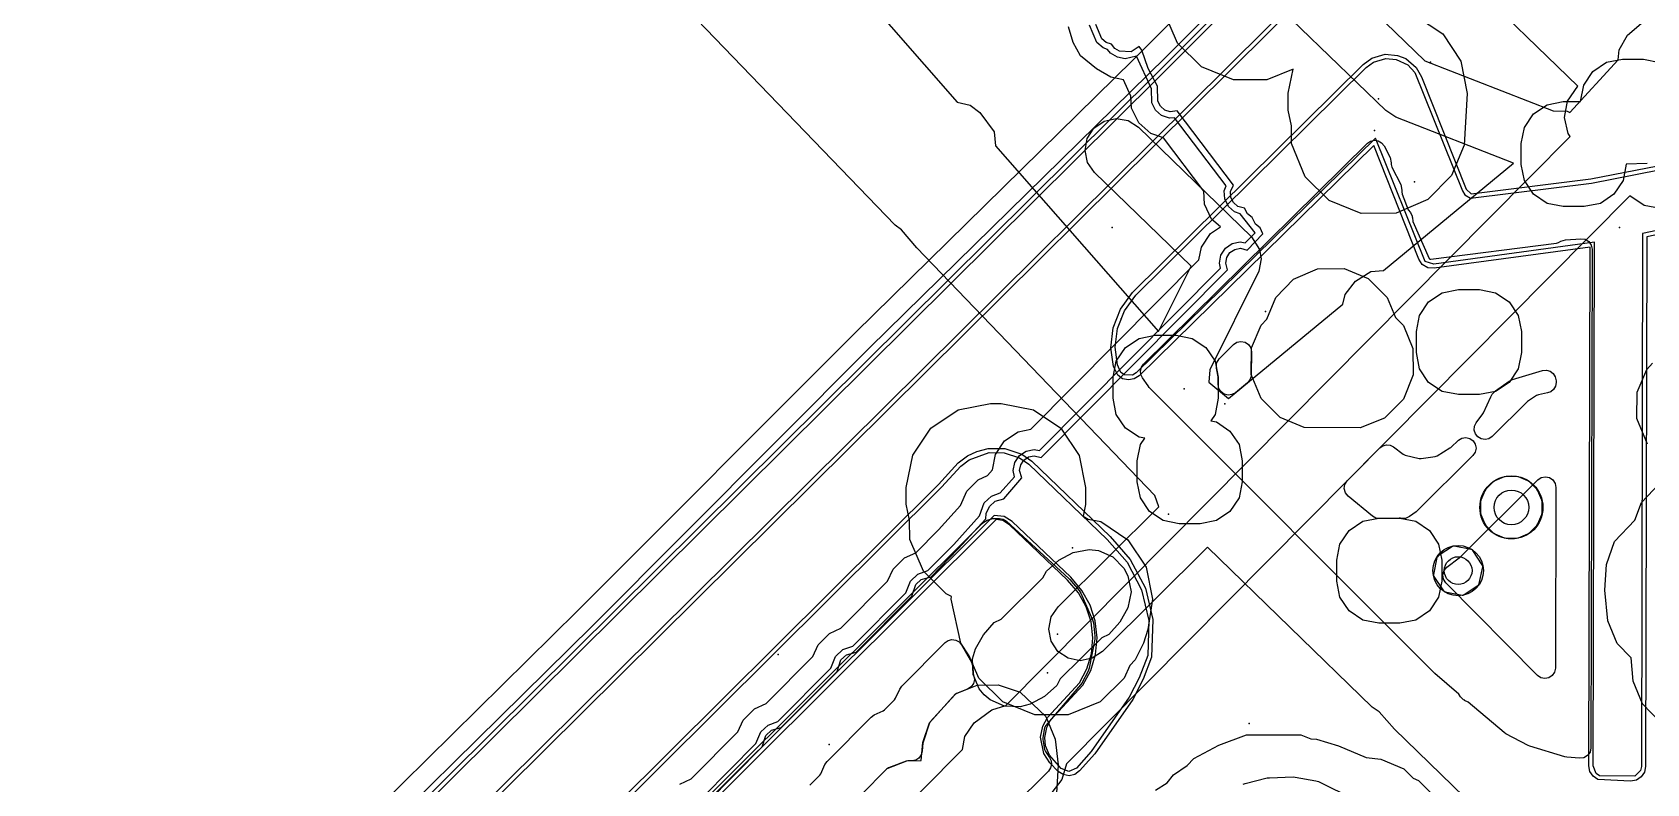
# Model space of a CAD drawing. Header units: metres. Extents: x -2677 to -840, y 169 to 1487.
# Drawn here: x -2331.3 to -2254.5, y 819.7 to 855.5 of the extents above; entities that cross this region are included whole.
import ezdxf

# ---------------------------------------------------------------- set-up
doc = ezdxf.new("R2010")
doc.units = ezdxf.units.M
for name, color, linetype in [('AI_GREENING_ALLOWED_ZONE', 4, 'Continuous'), ('AI_GREENING_EXCLUSIONS', 1, 'Continuous'), ('AI_GREENING_LAWN', 82, 'Continuous'), ('AI_GREENING_REJECTED', 6, 'Continuous'), ('AI_GREENING_SHRUBS', 92, 'Continuous')]:
    doc.layers.add(name, color=color, linetype=linetype)

# ---------------------------------------------------------------- blocks, each defined once
blk = doc.blocks.new('AI_SHRUB')
for radius in [1, 0.55]:
    blk.add_circle((0, 0), radius)

msp = doc.modelspace()

# ---------------------------------------------------------------- linework, layer by layer
at = {"layer": 'AI_GREENING_ALLOWED_ZONE'}
for points in [[(-2274.092, 838.323), (-2274.256, 838.233), (-2274.442, 838.209), (-2274.623, 838.256), (-2274.775, 838.366), (-2274.875, 838.525), (-2274.91, 838.708), (-2274.91, 839.033), (-2274.915, 839.082), (-2274.995, 839.485), (-2274.983, 839.727), (-2274.859, 839.935), (-2274.181, 840.617), (-2274.018, 840.726), (-2273.826, 840.764), (-2273.633, 840.725), (-2273.471, 840.616), (-2273.363, 840.452), (-2273.327, 840.259), (-2273.339, 839.195), (-2273.343, 839.195), (-2273.342, 839.099), (-2273.403, 838.932), (-2273.517, 838.797), (-2274.092, 838.323)], [(-2261.876, 836.24), (-2262.03, 836.136), (-2262.211, 836.095), (-2262.394, 836.123), (-2262.555, 836.216), (-2262.671, 836.362), (-2262.725, 836.539), (-2262.712, 836.724), (-2262.631, 836.891), (-2262.314, 837.324), (-2262.287, 837.369), (-2261.945, 838.129), (-2261.868, 838.25), (-2261.8, 838.329), (-2261.713, 838.408), (-2261.064, 838.876), (-2260.913, 838.95), (-2259.477, 839.375), (-2259.293, 839.394), (-2259.115, 839.344), (-2258.966, 839.233), (-2258.869, 839.076), (-2258.835, 838.894), (-2258.835, 838.801), (-2258.865, 838.632), (-2258.95, 838.483), (-2259.08, 838.372), (-2259.24, 838.311), (-2259.673, 838.227), (-2259.762, 838.19), (-2260.188, 837.908), (-2260.226, 837.877), (-2261.876, 836.24)], [(-2267.234, 832.332), (-2267.409, 832.359), (-2267.564, 832.445), (-2268.731, 833.399), (-2268.86, 833.56), (-2268.913, 833.76), (-2268.881, 833.964), (-2268.769, 834.138), (-2267.225, 835.695), (-2267.08, 835.797), (-2266.909, 835.842), (-2266.733, 835.824), (-2266.574, 835.746), (-2266.101, 835.399), (-2266.013, 835.358), (-2265.351, 835.195), (-2265.254, 835.191), (-2264.58, 835.294), (-2264.49, 835.327), (-2263.885, 835.693), (-2263.846, 835.723), (-2263.479, 836.059), (-2263.314, 836.159), (-2263.124, 836.19), (-2262.936, 836.146), (-2262.779, 836.035), (-2262.676, 835.872), (-2262.641, 835.683), (-2262.681, 835.494), (-2262.789, 835.335), (-2265.438, 832.707), (-2265.494, 832.659), (-2265.804, 832.431), (-2265.992, 832.345), (-2266.198, 832.343), (-2266.242, 832.352), (-2266.297, 832.356), (-2267.234, 832.332)], [(-2264.079, 829.273), (-2264.193, 829.451), (-2264.222, 829.661), (-2264.163, 829.864), (-2264.025, 830.024), (-2263.443, 830.464), (-2263.418, 830.486), (-2259.698, 834.175), (-2259.535, 834.283), (-2259.344, 834.321), (-2259.153, 834.282), (-2258.991, 834.173), (-2258.883, 834.011), (-2258.846, 833.819), (-2258.864, 825.223), (-2258.903, 825.032), (-2259.012, 824.87), (-2259.174, 824.762), (-2259.366, 824.724), (-2259.557, 824.763), (-2259.719, 824.872), (-2264.079, 829.273)]]:
    msp.add_lwpolyline(points, close=True, dxfattribs=at)
msp.add_lwpolyline([(-2294.347, 819.65), (-2293.87, 820.127), (-2293.82, 820.199), (-2293.62, 820.638), (-2293.52, 820.783), (-2291.426, 822.892), (-2291.278, 822.994), (-2290.856, 823.186), (-2290.784, 823.237), (-2290.307, 823.713), (-2290.257, 823.786), (-2290.058, 824.225), (-2289.957, 824.37), (-2287.908, 826.433), (-2287.757, 826.537), (-2287.58, 826.58), (-2287.398, 826.556), (-2287.238, 826.469), (-2287.119, 826.33), (-2286.648, 825.509), (-2286.581, 825.276), (-2286.572, 824.969), (-2286.542, 824.834), (-2286.543, 824.833), (-2286.512, 824.686), (-2286.551, 824.49), (-2286.664, 824.325), (-2286.833, 824.218), (-2287.355, 824.017), (-2287.449, 823.952), (-2288.613, 822.662), (-2288.664, 822.573), (-2288.95, 821.703), (-2288.961, 821.648), (-2288.996, 821.263), (-2289.045, 821.089), (-2289.152, 820.944), (-2289.304, 820.846), (-2289.481, 820.809), (-2289.682, 820.803), (-2289.763, 820.788), (-2290.604, 820.471), (-2290.693, 820.413), (-2291.876, 819.212)], dxfattribs=at)
at = {"layer": 'AI_GREENING_EXCLUSIONS'}
for points in [[(-2216.371, 911.403), (-2323.438, 805.27), (-2444.303, 685.169)], [(-2216.23, 911.261), (-2323.297, 805.128), (-2444.162, 685.027)], [(-2394.599, 737.708), (-2365.789, 766.173), (-2351.004, 780.956), (-2277.905, 853.446), (-2269.083, 862.275), (-2272.183, 865.561), (-2272.328, 865.792), (-2272.374, 866.061), (-2272.313, 866.328), (-2272.154, 866.55), (-2269.923, 868.655), (-2269.692, 868.8), (-2269.422, 868.846), (-2269.156, 868.785), (-2268.933, 868.626), (-2265.867, 865.37), (-2229.27, 901.568)], [(-2394.458, 737.566), (-2365.648, 766.031), (-2350.863, 780.814), (-2277.764, 853.304), (-2268.804, 862.271), (-2272.038, 865.698), (-2272.174, 866.056), (-2272.017, 866.405), (-2269.786, 868.51), (-2269.428, 868.646), (-2269.079, 868.489), (-2265.873, 865.084), (-2229.128, 901.427)], [(-2314.123, 794.084), (-2287.078, 821.356), (-2286.96, 821.966), (-2286.529, 822.616), (-2285.676, 823.24), (-2285.012, 823.439), (-2258.162, 850.515), (-2258.261, 850.657), (-2258.427, 851.419), (-2258.288, 852.187), (-2257.805, 852.907), (-2268.488, 863.255)], [(-2296.648, 862.783), (-2287.33, 852.152), (-2286.711, 852.007), (-2286.247, 851.651), (-2285.574, 850.734), (-2285.502, 850.066), (-2277.756, 841.229), (-2276.202, 844.351), (-2280.789, 848.794), (-2281.122, 849.275), (-2281.245, 849.848), (-2281.14, 850.423), (-2280.823, 850.915), (-2280.341, 851.248), (-2279.769, 851.371), (-2279.194, 851.266), (-2278.702, 850.949), (-2273.326, 845.742), (-2272.948, 845.142), (-2272.87, 844.689), (-2272.975, 844.113), (-2275.308, 839.414), (-2275.361, 838.82), (-2274.421, 838.051), (-2268.981, 842.539), (-2268.864, 843.001), (-2268.376, 843.636), (-2267.646, 844.09), (-2267.038, 844.142), (-2260.856, 849.242), (-2266.454, 851.434), (-2266.941, 851.747), (-2272.321, 856.958)], [(-2378.516, 754.03), (-2371.966, 760.379), (-2357.51, 774.773), (-2347.152, 785.251), (-2332.812, 799.326), (-2318.967, 813.153), (-2304.689, 827.237), (-2291.482, 840.466), (-2277.406, 854.29), (-2269.773, 861.937)], [(-2379.224, 754.736), (-2372.666, 761.093), (-2358.219, 775.479), (-2347.854, 785.963), (-2333.517, 800.036), (-2319.671, 813.862), (-2305.395, 827.945), (-2292.188, 841.175), (-2278.959, 854.161), (-2271.329, 861.793)], [(-2270.233, 859.113), (-2265.074, 854.115), (-2258.972, 851.727), (-2258.307, 851.723), (-2258.178, 851.661), (-2255.885, 854.16), (-2255.834, 854.634), (-2255.437, 855.33), (-2254.778, 855.88)], [(-2258.211, 814.241), (-2266.515, 822.317), (-2267.25, 823.142), (-2267.59, 823.363), (-2275.412, 830.97), (-2280.412, 826.01), (-2280.9, 825.687), (-2281.475, 825.575), (-2282.048, 825.691), (-2282.533, 826.018), (-2282.857, 826.506), (-2282.969, 827.081), (-2282.852, 827.654), (-2282.525, 828.14), (-2277.73, 832.896), (-2277.931, 833.436), (-2289.247, 845.208), (-2289.98, 846.075), (-2290.287, 846.289), (-2301.852, 858.319)], [(-2299.421, 819.097), (-2296.903, 821.631), (-2296.679, 822.189), (-2296.33, 822.513), (-2295.859, 822.684), (-2293.341, 825.218), (-2293.116, 825.776), (-2292.767, 826.1), (-2292.296, 826.27), (-2289.778, 828.805), (-2289.554, 829.363), (-2289.204, 829.686), (-2288.733, 829.857), (-2287.493, 831.107), (-2286.266, 832.467), (-2286.042, 833.081), (-2285.692, 833.405), (-2285.282, 833.566), (-2284.601, 834.326), (-2284.661, 834.62), (-2284.586, 835.003), (-2284.37, 835.328), (-2284.046, 835.546), (-2283.664, 835.623), (-2283.419, 835.576), (-2274.804, 844.246), (-2274.854, 844.49), (-2274.779, 844.873), (-2274.563, 845.198), (-2274.239, 845.416), (-2273.857, 845.493), (-2273.622, 845.447), (-2273.156, 845.925), (-2273.87, 846.839), (-2274.134, 846.93), (-2274.426, 847.189), (-2274.596, 847.54), (-2274.619, 847.93), (-2274.538, 848.165), (-2276.986, 851.397), (-2277.235, 851.382), (-2277.604, 851.51), (-2277.896, 851.769), (-2278.066, 852.12), (-2278.09, 852.778), (-2278.805, 854.335), (-2279.337, 854.204), (-2279.698, 854.281), (-2280.034, 854.478), (-2280.17, 854.658), (-2280.384, 854.727), (-2280.682, 854.979), (-2281.035, 855.814)], [(-2299.263, 818.803), (-2296.609, 821.474), (-2296.43, 822.021), (-2296.162, 822.264), (-2295.701, 822.39), (-2293.047, 825.061), (-2292.868, 825.608), (-2292.599, 825.851), (-2292.138, 825.976), (-2289.484, 828.648), (-2289.305, 829.195), (-2289.036, 829.438), (-2288.575, 829.563), (-2287.275, 830.901), (-2285.972, 832.32), (-2285.953, 832.581), (-2285.793, 832.914), (-2285.525, 833.156), (-2285.109, 833.282), (-2284.249, 834.268), (-2284.361, 834.621), (-2284.308, 834.889), (-2284.157, 835.117), (-2283.931, 835.269), (-2283.663, 835.323), (-2283.337, 835.233), (-2274.461, 844.166), (-2274.554, 844.491), (-2274.501, 844.759), (-2274.35, 844.987), (-2274.124, 845.139), (-2273.856, 845.193), (-2273.535, 845.106), (-2272.785, 845.875), (-2272.918, 846.168), (-2273.132, 846.337), (-2273.294, 846.666), (-2273.508, 846.834), (-2273.655, 847.104), (-2273.982, 847.189), (-2274.186, 847.37), (-2274.306, 847.616), (-2274.322, 847.889), (-2274.187, 848.199), (-2276.859, 851.726), (-2277.194, 851.68), (-2277.452, 851.769), (-2277.656, 851.95), (-2277.776, 852.196), (-2277.794, 852.906), (-2278.239, 853.754), (-2278.538, 854.624), (-2278.677, 854.786), (-2279.045, 854.537), (-2279.599, 854.564), (-2279.835, 854.702), (-2279.992, 854.91), (-2280.239, 854.989), (-2280.447, 855.166), (-2280.736, 855.838)], [(-2265.526, 856.259), (-2264.229, 855.391), (-2263.361, 854.094), (-2263.057, 852.563), (-2263.204, 850.096), (-2263.808, 848.651), (-2264.931, 847.507), (-2266.44, 846.86), (-2268.101, 846.844), (-2269.623, 847.464), (-2270.767, 848.587), (-2271.43, 850.173), (-2271.43, 851.016), (-2271.579, 851.766), (-2271.579, 852.568), (-2271.35, 853.721), (-2272.602, 853.214), (-2274.186, 853.214), (-2275.708, 853.834), (-2276.852, 854.957), (-2277.499, 856.466)], [(-2300.531, 819.702), (-2299.985, 819.95), (-2297.763, 822.187), (-2297.508, 822.748), (-2296.968, 823.288), (-2296.423, 823.537), (-2294.201, 825.774), (-2293.946, 826.335), (-2293.405, 826.875), (-2292.86, 827.124), (-2290.638, 829.361), (-2290.383, 829.922), (-2289.843, 830.462), (-2289.297, 830.71), (-2288.22, 831.794), (-2287.179, 832.953), (-2286.871, 833.64), (-2286.331, 834.181), (-2285.893, 834.384), (-2285.654, 834.65), (-2285.511, 835.383), (-2285.079, 836.033), (-2284.432, 836.469), (-2283.818, 836.593), (-2275.824, 844.639), (-2275.704, 845.253), (-2275.272, 845.903), (-2274.807, 846.216), (-2275.223, 846.585), (-2275.564, 847.287), (-2275.601, 847.912), (-2277.518, 850.442), (-2278.109, 850.647), (-2278.693, 851.165), (-2279.034, 851.867), (-2279.067, 852.435), (-2279.417, 853.209), (-2280.026, 853.336), (-2280.699, 853.731), (-2281.465, 854.356), (-2281.818, 854.982), (-2282.032, 855.733)], [(-2250.91, 846.489), (-2254.521, 845.742), (-2254.572, 820.54), (-2254.627, 820.269), (-2254.782, 820.041), (-2255.013, 819.89), (-2255.285, 819.84), (-2256.849, 819.921), (-2257.072, 820.074), (-2257.221, 820.3), (-2257.272, 820.565), (-2257.213, 845.251), (-2264.626, 844.241), (-2264.932, 844.268), (-2265.198, 844.424), (-2265.371, 844.679), (-2267.501, 850.086), (-2278.678, 839.129), (-2278.911, 838.978), (-2279.185, 838.929), (-2279.456, 838.991), (-2279.682, 839.154), (-2279.893, 839.574), (-2279.893, 839.574), (-2280.014, 840.46), (-2279.906, 841.412), (-2279.557, 842.303), (-2278.981, 843.085), (-2268.005, 853.94), (-2267.594, 854.236), (-2266.965, 854.421), (-2266.377, 854.372), (-2265.987, 854.216), (-2265.486, 853.793), (-2265.229, 853.358), (-2263.11, 848.01), (-2262.867, 847.781), (-2257.173, 848.496), (-2252.922, 849.326)], [(-2250.951, 846.684), (-2254.72, 845.905), (-2254.772, 820.54), (-2254.811, 820.347), (-2255.087, 820.076), (-2256.77, 820.104), (-2256.929, 820.214), (-2257.072, 820.565), (-2257.009, 845.48), (-2264.653, 844.44), (-2265.062, 844.57), (-2267.425, 850.44), (-2278.818, 839.272), (-2278.985, 839.164), (-2279.374, 839.174), (-2279.535, 839.29), (-2279.704, 839.642), (-2279.816, 840.484), (-2279.708, 841.384), (-2279.708, 841.384), (-2279.373, 842.225), (-2278.823, 842.962), (-2267.864, 853.798), (-2267.515, 854.052), (-2266.933, 854.224), (-2266.442, 854.183), (-2265.892, 853.915), (-2265.561, 853.557), (-2263.289, 847.921), (-2263.18, 847.741), (-2262.906, 847.582), (-2257.141, 848.299), (-2252.877, 849.131)], [(-2254.501, 849.226), (-2255.491, 849.193), (-2255.643, 848.411), (-2256.077, 847.762), (-2256.726, 847.328), (-2257.491, 847.176), (-2258.491, 847.176), (-2259.256, 847.328), (-2259.905, 847.762), (-2260.339, 848.411), (-2260.491, 849.176), (-2260.491, 850.176), (-2260.339, 850.941), (-2259.905, 851.59), (-2259.256, 852.024), (-2258.491, 852.176), (-2257.668, 852.176), (-2257.516, 852.958), (-2257.082, 853.607), (-2256.433, 854.041), (-2255.668, 854.193), (-2254.668, 854.193), (-2253.891, 854.033)], [(-2253.881, 847.093), (-2254.649, 847.231), (-2255.33, 847.689), (-2282.133, 820.661), (-2282.358, 819.92), (-2282.98, 819.097), (-2283.627, 818.661), (-2284.241, 818.536), (-2312.4, 790.141), (-2337.539, 765.065), (-2337.768, 764.325), (-2338.395, 763.505), (-2339.044, 763.072), (-2339.658, 762.951), (-2363.51, 739.16)], [(-2254.484, 835.881), (-2254.99, 837.091), (-2254.99, 837.091), (-2254.976, 838.349), (-2254.522, 839.432), (-2254.25, 839.723)], [(-2347.174, 775.389), (-2288.226, 833.964), (-2287.282, 834.984), (-2287.282, 834.984), (-2286.844, 835.315), (-2286.395, 835.53), (-2285.853, 835.673), (-2285.067, 835.668), (-2284.256, 835.398), (-2283.776, 835.074), (-2280.048, 831.477), (-2279.092, 830.39), (-2278.376, 829.031), (-2278.015, 827.538), (-2278.078, 825.749), (-2278.483, 824.69), (-2278.979, 823.733), (-2280.786, 821.14), (-2281.505, 820.334), (-2281.733, 820.167), (-2282.009, 820.103), (-2282.287, 820.153), (-2282.523, 820.31), (-2282.921, 820.716), (-2283.212, 821.156), (-2283.364, 821.938), (-2283.259, 822.455), (-2283.037, 822.866), (-2281.514, 824.521), (-2281.16, 825.186), (-2280.944, 825.907), (-2280.875, 826.666), (-2280.959, 827.423), (-2281.189, 828.14), (-2281.556, 828.798), (-2282.074, 829.403), (-2284.843, 832.043), (-2285.163, 832.247), (-2285.472, 832.295), (-2316.778, 801.11)], [(-2347.033, 775.247), (-2288.08, 833.827), (-2288.08, 833.827), (-2287.156, 834.829), (-2286.757, 835.134), (-2285.808, 835.478), (-2285.088, 835.469), (-2284.359, 835.226), (-2283.913, 834.928), (-2280.186, 831.333), (-2279.242, 830.259), (-2278.554, 828.94), (-2278.21, 827.494), (-2278.265, 825.82), (-2278.67, 824.762), (-2279.144, 823.846), (-2280.949, 821.256), (-2281.654, 820.468), (-2282.013, 820.303), (-2282.381, 820.45), (-2282.944, 821.077), (-2283.128, 821.526), (-2283.165, 821.917), (-2283.068, 822.396), (-2282.883, 822.739), (-2281.347, 824.409), (-2280.974, 825.109), (-2280.747, 825.869), (-2280.674, 826.668), (-2280.762, 827.465), (-2281.004, 828.22), (-2281.391, 828.913), (-2281.929, 829.541), (-2284.719, 832.201), (-2285.089, 832.436), (-2285.57, 832.479), (-2316.918, 801.253)], [(-2253.86, 822.641), (-2254.715, 823.518), (-2255.168, 824.602), (-2255.258, 825.704), (-2255.923, 826.39), (-2256.376, 827.474), (-2256.509, 828.927), (-2256.441, 830.149), (-2256.052, 831.247), (-2255.091, 832.259), (-2254.764, 833.099), (-2253.604, 834.321)], [(-2291.914, 819.173), (-2290.655, 820.452), (-2289.724, 820.802), (-2289.037, 820.82), (-2288.959, 821.676), (-2288.648, 822.623), (-2287.41, 823.996), (-2286.38, 824.403), (-2285.386, 824.43), (-2284.336, 824.078), (-2283.112, 822.919), (-2282.665, 821.844), (-2282.532, 820.627), (-2282.626, 819.001)], [(-2277.893, 819.42), (-2277.342, 819.761), (-2277.037, 820.139), (-2276.388, 820.59), (-2276.072, 820.923), (-2274.881, 821.555), (-2273.558, 822.042), (-2270.972, 822.042), (-2270.501, 821.85), (-2270.232, 821.846), (-2269.179, 821.521), (-2267.869, 820.964), (-2267.168, 820.882), (-2266.085, 820.429), (-2265.629, 819.991), (-2265.385, 819.868), (-2264.575, 819.058)]]:
    msp.add_lwpolyline(points, dxfattribs=at)
for points in [[(-2268.923, 844.226), (-2267.77, 843.758), (-2266.864, 842.852), (-2266.466, 841.903), (-2266.097, 841.514), (-2265.643, 840.431), (-2265.629, 839.173), (-2266.097, 838.02), (-2267.003, 837.114), (-2268.156, 836.646), (-2270.812, 836.668), (-2271.965, 837.136), (-2272.871, 838.042), (-2273.339, 839.195), (-2273.325, 840.453), (-2272.871, 841.536), (-2272.599, 841.827), (-2272.17, 842.852), (-2271.321, 843.72), (-2270.181, 844.212), (-2268.923, 844.226)], [(-2261.068, 838.816), (-2261.717, 838.382), (-2262.482, 838.23), (-2263.482, 838.23), (-2264.248, 838.382), (-2264.896, 838.816), (-2265.33, 839.465), (-2265.482, 840.23), (-2265.482, 841.23), (-2265.33, 841.995), (-2264.896, 842.644), (-2264.248, 843.078), (-2263.482, 843.23), (-2262.482, 843.23), (-2261.717, 843.078), (-2261.068, 842.644), (-2260.635, 841.995), (-2260.482, 841.23), (-2260.482, 840.23), (-2260.635, 839.465), (-2261.068, 838.816)], [(-2276.91, 841.058), (-2276.145, 840.906), (-2275.496, 840.472), (-2275.062, 839.823), (-2274.91, 839.058), (-2274.91, 838.058), (-2275.062, 837.293), (-2275.266, 836.988), (-2274.998, 836.935), (-2274.349, 836.501), (-2273.915, 835.852), (-2273.763, 835.087), (-2273.763, 834.087), (-2273.915, 833.322), (-2274.349, 832.673), (-2274.998, 832.239), (-2275.763, 832.087), (-2276.763, 832.087), (-2277.528, 832.239), (-2278.177, 832.673), (-2278.611, 833.322), (-2278.763, 834.087), (-2278.763, 835.087), (-2278.611, 835.852), (-2278.407, 836.157), (-2278.675, 836.21), (-2279.324, 836.644), (-2279.758, 837.293), (-2279.91, 838.058), (-2279.91, 839.058), (-2279.758, 839.823), (-2279.324, 840.472), (-2278.675, 840.906), (-2277.91, 841.058), (-2276.91, 841.058)], [(-2289.751, 833.013), (-2289.751, 833.815), (-2289.447, 835.346), (-2288.579, 836.643), (-2287.282, 837.511), (-2285.751, 837.815), (-2285.229, 837.81), (-2283.698, 837.506), (-2282.401, 836.638), (-2281.533, 835.341), (-2281.229, 833.81), (-2281.229, 833.004), (-2281.338, 832.454), (-2281.105, 832.314), (-2280.502, 832.195), (-2279.205, 831.327), (-2278.337, 830.03), (-2278.033, 828.499), (-2278.254, 827.058), (-2278.466, 826.403), (-2278.859, 825.613), (-2279.111, 825.343), (-2279.381, 824.735), (-2280.525, 823.612), (-2282.047, 822.992), (-2283.631, 822.992), (-2285.153, 823.612), (-2286.297, 824.735), (-2286.759, 825.801), (-2287.162, 826.403), (-2287.623, 828.499), (-2287.597, 828.628), (-2287.859, 828.754), (-2288.939, 829.834), (-2289.586, 831.343), (-2289.602, 832.263), (-2289.751, 833.013)], [(-2264.855, 827.943), (-2265.504, 827.509), (-2266.269, 827.357), (-2267.269, 827.357), (-2268.034, 827.509), (-2268.683, 827.943), (-2269.117, 828.592), (-2269.269, 829.357), (-2269.269, 830.357), (-2269.117, 831.122), (-2268.683, 831.771), (-2268.034, 832.205), (-2267.269, 832.357), (-2266.269, 832.357), (-2265.504, 832.205), (-2264.855, 831.771), (-2264.421, 831.122), (-2264.269, 830.357), (-2264.269, 829.357), (-2264.421, 828.592), (-2264.855, 827.943)], [(-2286.57, 824.923), (-2286.594, 825.666), (-2286.461, 826.133), (-2286.083, 826.812), (-2285.565, 827.396), (-2285.237, 827.555), (-2283.249, 829.516), (-2283.086, 829.84), (-2282.496, 830.35), (-2281.808, 830.721), (-2281.042, 830.867), (-2280.598, 830.813), (-2279.919, 830.511), (-2279.397, 829.981), (-2279.204, 829.618), (-2279.057, 828.851), (-2279.216, 828.087), (-2279.594, 827.409), (-2280.113, 826.826), (-2280.441, 826.667), (-2281.435, 825.689), (-2282.425, 824.711), (-2282.588, 824.386), (-2283.177, 823.875), (-2283.864, 823.504), (-2284.331, 823.377), (-2285.074, 823.409), (-2285.754, 823.71), (-2286.041, 823.951), (-2286.277, 824.239), (-2286.57, 824.923)], [(-2286.57, 824.923), (-2286.594, 825.666), (-2286.461, 826.133), (-2286.083, 826.812), (-2285.565, 827.396), (-2285.237, 827.555), (-2283.249, 829.516), (-2283.086, 829.84), (-2282.496, 830.35), (-2281.808, 830.721), (-2281.042, 830.867), (-2280.598, 830.813), (-2279.919, 830.511), (-2279.397, 829.981), (-2279.204, 829.618), (-2279.057, 828.851), (-2279.216, 828.087), (-2279.594, 827.409), (-2280.113, 826.826), (-2280.441, 826.667), (-2281.435, 825.689), (-2282.425, 824.711), (-2282.588, 824.386), (-2283.177, 823.875), (-2283.864, 823.504), (-2284.331, 823.377), (-2285.074, 823.409), (-2285.754, 823.71), (-2286.041, 823.951), (-2286.277, 824.239), (-2286.57, 824.923)]]:
    msp.add_lwpolyline(points, close=True, dxfattribs=at)
at = {"layer": 'AI_GREENING_LAWN'}
for points in [[(-2266.656, 849.053), (-2266.225, 848.232), (-2266.169, 847.966), (-2266.175, 847.877), (-2266.159, 847.77), (-2265.867, 847.031), (-2265.767, 846.9), (-2265.683, 846.729), (-2265.678, 846.661), (-2265.672, 846.662), (-2265.644, 846.469), (-2264.873, 844.715), (-2264.845, 844.676), (-2264.798, 844.672), (-2258.809, 845.437), (-2258.712, 845.471), (-2258.614, 845.53), (-2258.389, 845.601), (-2257.654, 845.648), (-2257.453, 845.62), (-2257.279, 845.514), (-2257.163, 845.347), (-2257.122, 845.148), (-2257.172, 821.427), (-2257.215, 821.225), (-2257.337, 821.057), (-2257.516, 820.953), (-2257.721, 820.93), (-2258.316, 820.989), (-2258.41, 821.008), (-2260.075, 821.506), (-2260.163, 821.541), (-2261.217, 822.091), (-2261.309, 822.154), (-2263.012, 823.6), (-2263.184, 823.682), (-2263.181, 823.69), (-2263.245, 823.716), (-2263.385, 823.855), (-2263.466, 823.975), (-2264.608, 824.968), (-2264.634, 824.992), (-2278.191, 838.575), (-2278.249, 838.645), (-2278.518, 839.036), (-2278.59, 839.194), (-2278.603, 839.367), (-2278.557, 839.534), (-2278.457, 839.675), (-2267.813, 850.193), (-2267.658, 850.297), (-2267.476, 850.337), (-2267.292, 850.308), (-2267.132, 850.214), (-2267.017, 850.067), (-2266.735, 849.52), (-2266.68, 849.264), (-2266.684, 849.18), (-2266.656, 849.053)], [(-2260.622, 831.416), (-2260.173, 831.602), (-2260.092, 831.656), (-2259.748, 832), (-2259.694, 832.081), (-2259.508, 832.53), (-2259.489, 832.625), (-2259.489, 833.112), (-2259.508, 833.207), (-2259.694, 833.656), (-2259.748, 833.737), (-2260.092, 834.081), (-2260.173, 834.135), (-2260.622, 834.321), (-2260.717, 834.34), (-2261.204, 834.34), (-2261.299, 834.321), (-2261.748, 834.135), (-2261.829, 834.081), (-2262.173, 833.737), (-2262.227, 833.656), (-2262.413, 833.207), (-2262.432, 833.112), (-2262.432, 832.625), (-2262.413, 832.53), (-2262.227, 832.081), (-2262.173, 832), (-2261.829, 831.656), (-2261.748, 831.602), (-2261.299, 831.416), (-2261.204, 831.397), (-2260.717, 831.397), (-2260.622, 831.416)], [(-2262.537, 829.167), (-2262.504, 829.199), (-2262.486, 829.242), (-2262.326, 830.046), (-2262.326, 830.093), (-2262.344, 830.136), (-2262.799, 830.817), (-2262.832, 830.85), (-2262.875, 830.868), (-2263.679, 831.028), (-2263.726, 831.028), (-2263.768, 831.01), (-2264.45, 830.555), (-2264.483, 830.522), (-2264.501, 830.479), (-2264.661, 829.675), (-2264.661, 829.628), (-2264.643, 829.586), (-2264.187, 828.904), (-2264.155, 828.871), (-2264.112, 828.853), (-2263.308, 828.693), (-2263.261, 828.693), (-2263.218, 828.711), (-2262.537, 829.167)]]:
    msp.add_lwpolyline(points, close=True, dxfattribs=at)
for points in [[(-2314.883, 803.476), (-2286.135, 832.094), (-2286.059, 832.157), (-2285.907, 832.258), (-2285.635, 832.341), (-2285.321, 832.344), (-2285.137, 832.311), (-2284.977, 832.212), (-2282.012, 829.481), (-2281.972, 829.439), (-2281.521, 828.914), (-2281.442, 828.787), (-2280.889, 827.513), (-2280.851, 827.369), (-2280.781, 826.742), (-2280.787, 826.593), (-2281.051, 825.221), (-2281.101, 825.08), (-2281.404, 824.512), (-2281.465, 824.422), (-2283.115, 822.493), (-2283.17, 822.379), (-2283.259, 821.914), (-2283.259, 821.823), (-2283.172, 821.346), (-2283.131, 821.249), (-2282.935, 820.969), (-2282.861, 820.811), (-2282.846, 820.637), (-2282.892, 820.469), (-2282.992, 820.326), (-2307.541, 795.989)], [(-2273.722, 819.701), (-2273.624, 819.736), (-2272.577, 819.995), (-2272.473, 820.009), (-2271.348, 820.043), (-2271.246, 820.036), (-2270.264, 819.864), (-2270.13, 819.82), (-2268.438, 818.991)]]:
    msp.add_lwpolyline(points, dxfattribs=at)
at = {"layer": 'AI_GREENING_REJECTED'}
for p in [(-2264.81, 854.05), (-2267.28, 852.3), (-2267.48, 850.79), (-2265.57, 848.35), (-2279.95, 846.19), (-2255.82, 846.19), (-2272.66, 842.19), (-2279.52, 841.83), (-2276.53, 838.5), (-2274.59, 837.79), (-2277.27, 832.54), (-2281.85, 830.95), (-2282.55, 826.83), (-2295.84, 825.87), (-2283.04, 824.99), (-2273.44, 822.58), (-2293.42, 821.59)]:
    msp.add_point(p, dxfattribs=at)

# ---------------------------------------------------------------- block references
at = {"layer": 'AI_GREENING_SHRUBS'}
for p, xscale, yscale in [((-2260.96, 832.868), 1.5, 1.5), ((-2263.493, 829.861), 1.2, 1.2)]:
    msp.add_blockref('AI_SHRUB', p, dxfattribs=dict(at, xscale=xscale, yscale=yscale))

doc.saveas('drawing.dxf')
